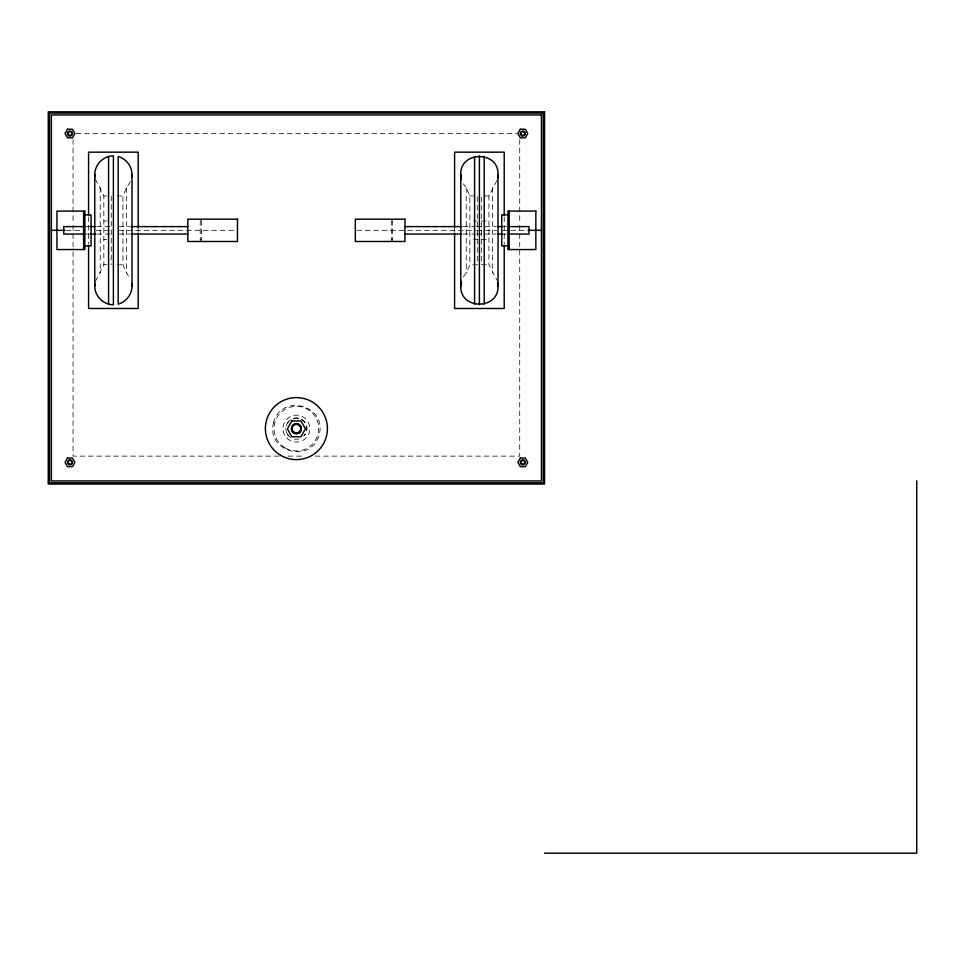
<?xml version="1.0" encoding="UTF-8"?>
<svg xmlns="http://www.w3.org/2000/svg" width="965" height="965" viewBox="0 0 965 965"><rect width="100%" height="100%" fill="white"/><g stroke="black" fill="none" stroke-linecap="round" stroke-linejoin="round"><path stroke-width="0.72" stroke-dasharray="4.83 3.62" d="M130.432 181.553L126.548 187.656L122.929 195.895L122.929 264.76L126.548 272.998L130.432 279.09M95.414 281.346L103.846 264.76L103.846 195.895L95.414 179.309M496.915 180.431L488.941 195.895L488.941 264.76L496.915 280.224M463.284 276.846L466.24 272.998L469.858 264.76L469.858 195.895L466.24 187.656L463.284 183.796M488.941 195.895L481.499 195.992L481.499 264.651L488.941 264.76M103.846 264.76L106.826 264.712M76.066 133.544L516.709 133.544M116.97 195.895L122.929 195.895M469.858 195.895L477.301 195.895L477.301 264.76L469.858 264.76M103.846 221.021L106.826 221.021M473.586 221.021L477.301 221.021M481.499 221.021L488.941 221.021M86.187 226.606L91.06 226.606M96.645 226.606L112.23 226.606M119.069 226.606L129.527 226.606M463.248 226.606L475.214 226.606M476.71 226.606L496.143 226.606M502.97 226.606L506.697 226.606M66.235 230.321L85.764 230.321M96.198 230.321L112.893 230.321M118.804 230.321L235.955 230.321M356.833 230.321L475.395 230.321M476.891 230.321L496.505 230.321M502.415 230.321L526.54 230.321M86.187 234.049L89.817 234.049M96.645 234.049L112.23 234.049M119.069 234.049L129.527 234.049M463.248 234.049L475.214 234.049M476.71 234.049L496.143 234.049M501.728 234.049L506.697 234.049M103.846 239.634L106.826 239.634M473.586 239.634L477.301 239.634M481.499 239.634L488.941 239.634M200.238 239.996L201.48 239.996M391.308 239.996L392.55 239.996M116.97 264.76L122.929 264.76M279.102 456.131L73.063 456.131L73.063 248.114M288.125 456.131L304.663 456.131M315.193 456.131L519.725 456.131L519.725 248.114M103.846 195.895L106.826 195.931M519.725 139.575L519.725 223.989M519.725 225.496L519.725 246.606M504.213 216.799L504.213 243.856M492.56 187.656L492.56 272.998M466.24 187.656L466.24 272.998M454.587 227.318L454.587 233.337M392.55 220.394L392.55 240.249M391.308 220.394L391.308 240.249M201.48 220.394L201.48 240.249M200.238 220.394L200.238 240.249M138.2 227.318L138.2 233.337M126.548 187.656L126.548 272.998M111.289 195.992L111.289 264.651M100.227 187.656L100.227 272.998M88.575 216.799L88.575 243.856M73.063 139.575L73.063 223.989M73.063 225.496L73.063 246.606M301.623 419.534A10.458 10.458 0 0 1 303.794 435.999A10.615 10.615 0 0 0 301.695 419.413M288.993 435.999A10.458 10.458 0 0 1 286.291 431.307M286.291 425.891A10.458 10.458 0 0 1 291.165 419.534A10.615 10.615 0 0 0 286.147 425.855M293.686 418.496A10.458 10.458 0 0 1 299.102 418.496M299.138 438.846A10.615 10.615 0 0 1 293.649 438.846M291.092 437.784A10.615 10.615 0 0 1 285.785 428.593M293.649 418.352A10.615 10.615 0 0 1 299.138 418.352M273.626 422.501C265.399 451.982 311.538 464.346 319.162 434.696C327.388 405.216 281.237 392.852 273.626 422.501M286.87 438.122A13.474 13.474 0 0 0 309.403 432.079A13.474 13.474 0 0 0 292.902 415.589A13.474 13.474 0 0 0 286.87 438.122M285.23 447.941A22.328 22.328 0 0 0 318.727 428.593A22.328 22.328 0 0 0 285.23 409.256A22.328 22.328 0 0 0 285.23 447.941"/><path stroke-width="1.45" d="M94.775 174.496C94.715 164.532 103.424 155.823 113.388 155.884L113.388 304.771C103.424 304.831 94.715 296.122 94.775 286.159L94.775 174.496L95.089 176.897M94.775 286.159L95.089 283.746M131.686 176.897C133.254 167.946 126.861 158.851 118.2 156.511L118.2 304.132C126.138 301.961 131.952 294.385 132 286.159L132 174.496M460.788 174.496C459.883 150.588 498.917 150.588 498.012 174.496L498.012 286.159C498.917 310.067 459.883 310.067 460.788 286.159L460.788 174.496L461.427 179.309M460.788 286.159L461.427 281.346M497.53 178.103L498.012 174.496M84.848 214.821L91.06 214.821L91.06 245.834L84.848 245.834M507.94 214.821L501.728 214.821L501.728 245.834L507.94 245.834M84.691 226.606L63.762 226.606L63.762 234.049L84.691 234.049M90.662 226.606L95.149 226.606M131.023 226.606L187.825 226.606M404.95 226.606L461.765 226.606M497.638 226.606L502.126 226.606M509.592 226.606L529.025 226.606L529.025 234.049L509.592 234.049M51.35 230.321L64.86 230.321M527.927 230.321L541.437 230.321M90.662 234.049L95.149 234.049M131.023 234.049L187.825 234.049M404.95 234.049L461.765 234.049M497.638 234.049L502.126 234.049M544.537 853.169L916.75 853.169L916.75 480.944M497.53 282.54L498.012 286.159M131.686 283.746L132 286.159M509.17 211.094L509.17 249.561M504.213 215.291L504.213 152.156L454.587 152.156L454.587 227.318M504.213 245.351L504.213 308.486L454.587 308.486L454.587 233.337M484.213 156.511L484.213 304.132M479.4 155.884L479.4 304.771M474.587 156.511L474.587 304.132M138.2 227.318L138.2 152.156L88.575 152.156L88.575 215.291M138.2 233.337L138.2 308.486L88.575 308.486L88.575 245.351M108.575 156.511L108.575 304.132M83.605 211.094L83.605 249.561M67.478 129.25L65.005 133.544L67.478 137.85L72.447 137.85L74.92 133.544L72.447 129.25L67.478 129.25M67.478 458.037L65.005 462.344L67.478 466.638L72.447 466.638L74.92 462.344L72.447 458.037L67.478 458.037M291.852 420.981L287.317 428.834L291.852 436.699L300.935 436.699L305.471 428.834L300.935 420.981L291.852 420.981M520.34 129.25L517.855 133.544L520.34 137.85L525.31 137.85L527.783 133.544L525.31 129.25L520.34 129.25M520.34 458.037L517.855 462.344L520.34 466.638L525.31 466.638L527.783 462.344L525.31 458.037L520.34 458.037M544.537 111.831L48.25 111.831L48.25 484.056L544.537 484.056L544.537 111.831M543.295 113.074L49.492 113.074L49.492 482.814L543.295 482.814L543.295 113.074M541.437 114.944L51.35 114.944L51.35 480.944L541.437 480.944L541.437 114.944M84.848 211.094L56.935 211.094L56.935 249.561L84.848 249.561L84.848 211.094M535.852 211.094L507.94 211.094L507.94 249.561L535.852 249.561L535.852 211.094M237.462 219.164L187.825 219.164L187.825 241.491L237.462 241.491L237.462 219.164M404.95 219.164L355.325 219.164L355.325 241.491L404.95 241.491L404.95 219.164M292.89 432.103A4.958 4.958 0 0 0 301.189 429.883A4.958 4.958 0 0 0 295.109 423.804A4.958 4.958 0 0 0 292.89 432.103M294.228 432.356A4.343 4.343 0 0 0 300.73 428.593A4.343 4.343 0 0 0 294.228 424.841A4.343 4.343 0 0 0 294.228 432.356M68.72 135.703A2.485 2.485 0 0 0 72.447 133.544A2.485 2.485 0 0 0 68.72 131.397A2.485 2.485 0 0 0 68.72 135.703M68.648 134.859A1.858 1.858 0 0 0 71.76 134.026A1.858 1.858 0 0 0 69.48 131.759A1.858 1.858 0 0 0 68.648 134.859M68.72 464.491A2.485 2.485 0 0 0 72.447 462.344A2.485 2.485 0 0 0 68.72 460.184A2.485 2.485 0 0 0 68.72 464.491M69.034 463.948A1.858 1.858 0 0 0 71.82 462.344A1.858 1.858 0 0 0 69.034 460.727A1.858 1.858 0 0 0 69.034 463.948M521.582 135.703A2.485 2.485 0 0 0 525.31 133.544A2.485 2.485 0 0 0 521.582 131.397A2.485 2.485 0 0 0 521.582 135.703M521.51 134.859A1.858 1.858 0 0 0 524.61 134.026A1.858 1.858 0 0 0 522.342 131.759A1.858 1.858 0 0 0 521.51 134.859M521.582 464.491A2.485 2.485 0 0 0 525.31 462.344A2.485 2.485 0 0 0 521.582 460.184A2.485 2.485 0 0 0 521.582 464.491M521.896 463.948A1.858 1.858 0 0 0 524.683 462.344A1.858 1.858 0 0 0 521.896 460.727A1.858 1.858 0 0 0 521.896 463.948M280.887 455.456A31.013 31.013 0 0 0 327.412 428.593A31.013 31.013 0 0 0 280.887 401.742A31.013 31.013 0 0 0 280.887 455.456M293.312 432.682A4.921 4.921 0 0 0 301.261 429.582A4.921 4.921 0 0 0 294.602 424.25A4.921 4.921 0 0 0 293.312 432.682"/></g></svg>
